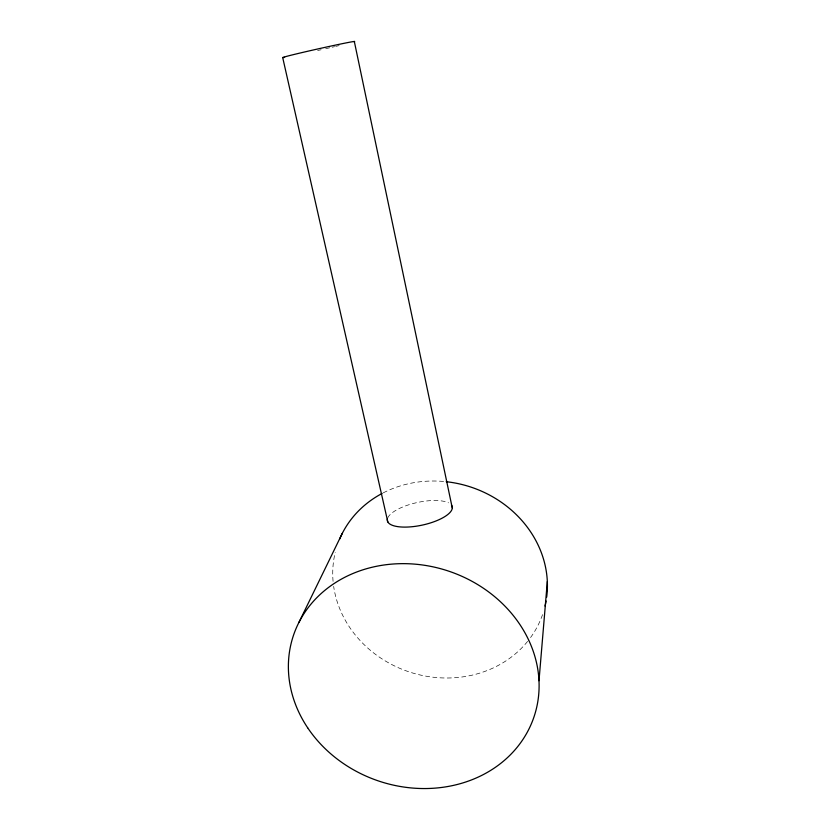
<?xml version="1.0" encoding="UTF-8"?>
<svg xmlns="http://www.w3.org/2000/svg" width="830" height="830" viewBox="0 0 830 830"><rect width="100%" height="100%" fill="white"/><g stroke="black" fill="none" stroke-linecap="round" stroke-linejoin="round"><path stroke-width="0.62" stroke-dasharray="4.15 3.11" d="M542.54 614.636A108.325 97.421 17.9 0 1 528.42 640.376M527.61 641.383A108.325 97.421 17.9 0 1 414.284 673.472A108.325 97.421 17.9 0 1 333.66 586.395M333.079 581.363A108.325 97.421 17.9 0 1 335.227 552.417M383.242 492.864A108.325 97.421 17.9 0 1 444.922 481.576M387.766 517.858A33.169 11.568 -12.2 0 1 414.658 503.125A33.169 11.568 -12.2 0 1 448.501 502.824M339.128 45.598A36.894 0.747 -12.6 0 1 335.756 46.387M334.594 46.667A36.894 0.747 -12.6 0 1 332.208 47.217M329.759 47.777A36.894 0.747 -12.6 0 1 323.368 49.229M321.106 49.748A36.894 0.747 -12.6 0 1 317.651 50.516"/><path stroke-width="1.25" d="M539.002 680.725L547.323 581.571M298.935 622.396L342.292 533.358M282.677 57.478L387.807 521.946M354.327 41.5L452.288 508.043M339.615 539.116A108.325 97.421 17.9 0 1 382.142 493.435M446.187 481.701A108.325 97.421 17.9 0 1 546.669 597.175M546.078 601.013A108.325 97.421 17.9 0 1 545.04 606.045M451.458 505.138A33.169 11.568 -12.2 0 1 422.148 525.131A33.169 11.568 -12.2 0 1 387.413 518.947M284.586 57.374A36.894 0.747 -12.6 0 1 315.12 49.561A36.894 0.747 -12.6 0 1 354.13 41.739M307.671 727.796A126.99 110.629 18.9 0 0 524.664 736.729A126.99 110.629 18.9 0 0 408.91 563.767A126.99 110.629 18.9 0 0 307.671 727.796"/></g></svg>
